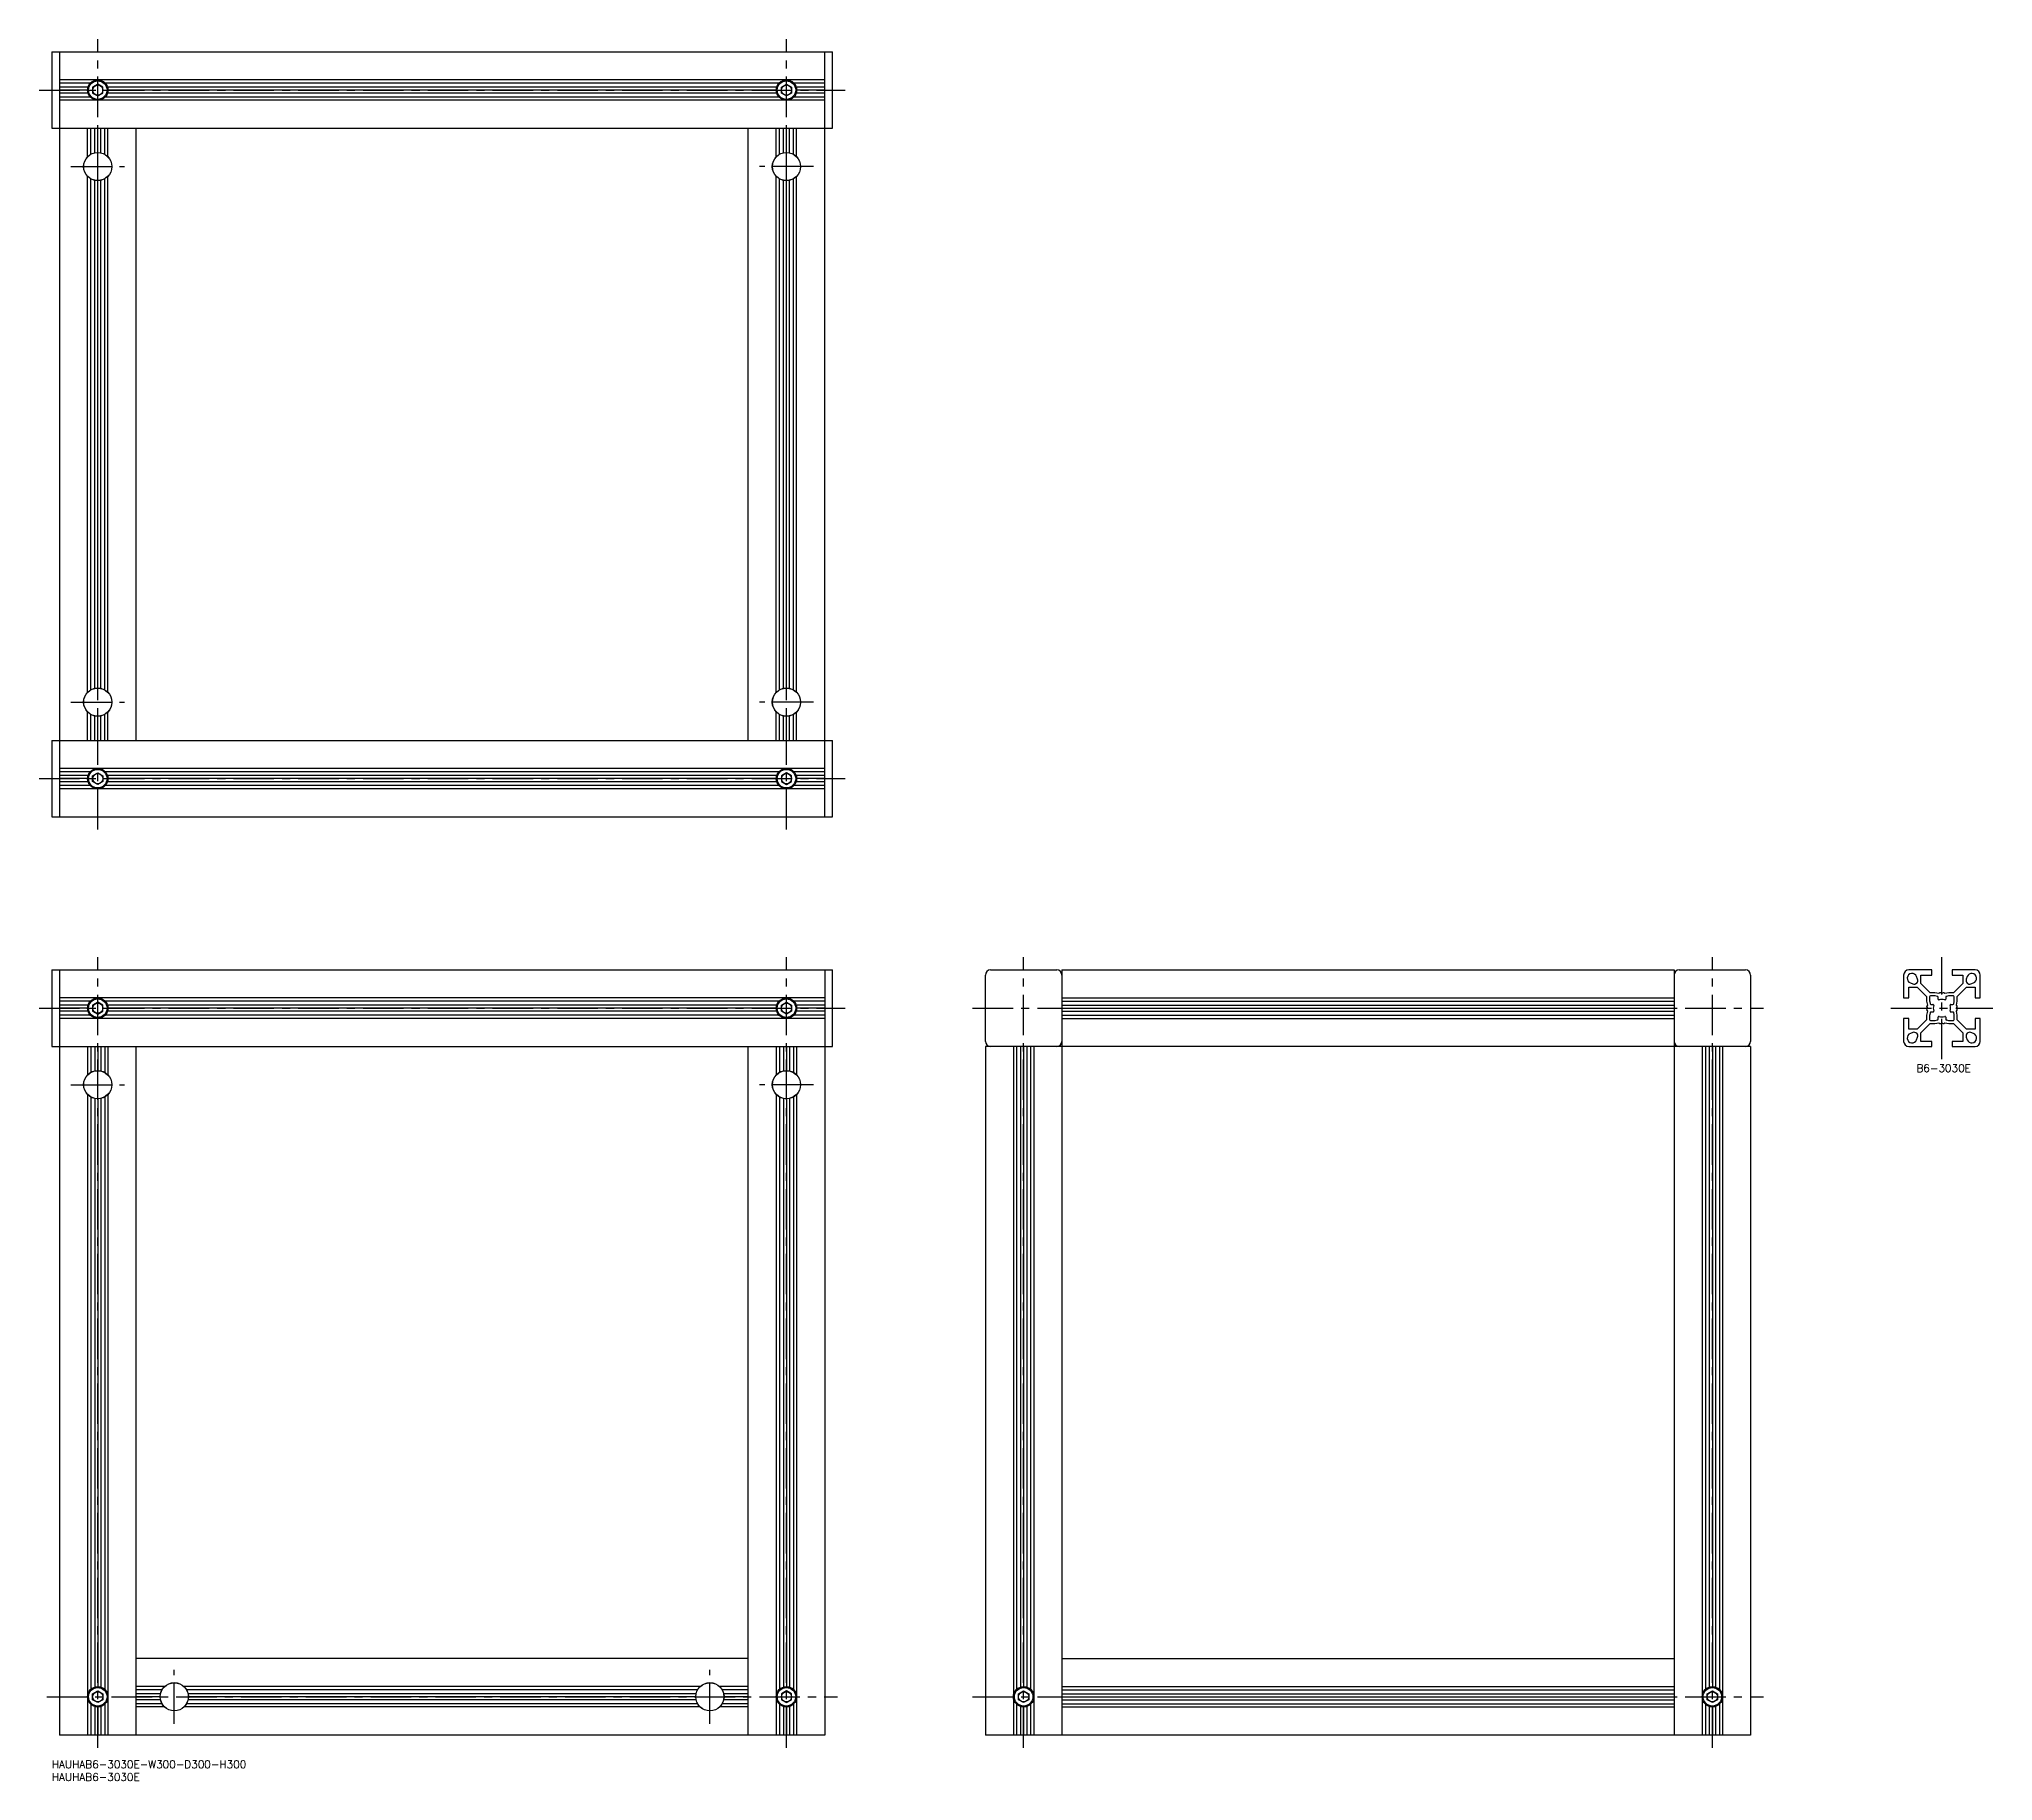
# Model space of a CAD drawing. Extents: x -5 to 761, y -8 to 675.
import ezdxf

# ---------------------------------------------------------------- set-up
doc = ezdxf.new("R2010")
doc.units = 0
doc.header["$LTSCALE"] = 0.5
doc.linetypes.add('CENTER', pattern=[50.8, 31.75, -6.35, 6.35, -6.35])
for name, color, linetype in [('MSM_CENTER', 1, 'CENTER'), ('MSM_CONTINUOUS', 7, 'CONTINUOUS'), ('MSM_NARROW', 5, 'CONTINUOUS'), ('MSM_PART_NUMBER', 7, 'CONTINUOUS')]:
    doc.layers.add(name, color=color, linetype=linetype)
doc.styles.get("Standard").update_dxf_attribs({"font": 'txt.shx', "height": 3, "bigfont": 'bigfont.shx'})

# ---------------------------------------------------------------- blocks, each defined once
blk = doc.blocks.new('*U8')
at = {"layer": 'MSM_PART_NUMBER'}
blk.add_text('HAUHAB6-3030E-W300-D300-H300', height=3, dxfattribs=at).set_placement((0, -3))
blk = doc.blocks.new('*U9')
at = {"layer": 'MSM_PART_NUMBER'}
blk.add_text('HAUHAB6-3030E', height=3, dxfattribs=at).set_placement((0, -8))
blk = doc.blocks.new('*U10')
at = {"layer": 'MSM_PART_NUMBER'}
blk.add_text('B6-3030E', height=3, dxfattribs=at).set_placement((731.02, 269.97))

msp = doc.modelspace()

# ---------------------------------------------------------------- linework, layer by layer
at = {"layer": 'MSM_CENTER'}
for p, q in [((18, 365), (18, 675)), ((288, 365), (288, 675)), ((-5, 655), (311, 655)), ((7.45, 625), (28.55, 625)), ((298.55, 625), (277.45, 625)), ((7.45, 415), (28.55, 415)), ((298.55, 415), (277.45, 415)), ((-5, 385), (311, 385)), ((18, 5), (18, 315)), ((288, 5), (288, 315)), ((381, 5), (381, 315)), ((651, 5), (651, 315)), ((741, 275), (741, 315)), ((-5, 295), (311, 295)), ((361, 295), (671, 295)), ((721, 295), (761, 295)), ((7.45, 265), (28.55, 265)), ((298.55, 265), (277.45, 265)), ((48, 14.45), (48, 35.55)), ((258, 14.45), (258, 35.55)), ((-2, 25), (308, 25)), ((361, 25), (671, 25))]:
    msp.add_line(p, q, dxfattribs=at)
at = {"layer": 'MSM_CONTINUOUS'}
for p, q in [((0, 670), (0, 640)), ((0, 670), (306, 670)), ((3, 670), (3, 370)), ((303, 370), (303, 670)), ((306, 640), (306, 670)), ((303, 659), (3, 659)), ((15.09, 657.74), (3, 657.74)), ((14.18, 656.2), (3, 656.2)), ((14, 655), (3, 655)), ((14.18, 653.8), (3, 653.8)), ((15.09, 652.26), (3, 652.26)), ((18, 657.31), (16, 656.15)), ((16, 656.15), (16, 653.85)), ((16, 653.85), (18, 652.69)), ((20, 656.15), (18, 657.31)), ((18, 652.69), (20, 653.85)), ((20, 653.85), (20, 656.15)), ((285.09, 657.74), (20.91, 657.74)), ((285.09, 652.26), (20.91, 652.26)), ((284.18, 656.2), (21.82, 656.2)), ((284.18, 653.8), (21.82, 653.8)), ((284, 655), (22, 655)), ((286, 656.15), (288, 657.31)), ((286, 653.85), (286, 656.15)), ((288, 652.69), (286, 653.85)), ((288, 657.31), (290, 656.15)), ((290, 653.85), (288, 652.69)), ((290, 656.15), (290, 653.85)), ((303, 657.74), (290.91, 657.74)), ((303, 652.26), (290.91, 652.26)), ((303, 656.2), (291.82, 656.2)), ((303, 653.8), (291.82, 653.8)), ((303, 655), (292, 655)), ((303, 651), (3, 651)), ((0, 640), (306, 640)), ((14, 628.85), (14, 640)), ((15.26, 629.82), (15.26, 640)), ((16.8, 630.42), (16.8, 640)), ((18, 630.55), (18, 640)), ((19.2, 630.42), (19.2, 640)), ((20.74, 629.82), (20.74, 640)), ((22, 628.85), (22, 640)), ((33, 400), (33, 640)), ((273, 400), (273, 640)), ((284, 628.85), (284, 640)), ((285.26, 629.82), (285.26, 640)), ((286.8, 630.42), (286.8, 640)), ((288, 630.55), (288, 640)), ((289.2, 630.42), (289.2, 640)), ((290.74, 629.82), (290.74, 640)), ((292, 628.85), (292, 640)), ((15, 629.67), (15, 629.61)), ((21, 629.61), (21, 629.67)), ((285, 629.61), (285, 629.67)), ((291, 629.67), (291, 629.61)), ((14, 418.85), (14, 621.15)), ((22, 418.85), (22, 621.15)), ((284, 418.85), (284, 621.15)), ((292, 418.85), (292, 621.15)), ((15, 620.39), (15, 620.33)), ((15.26, 419.82), (15.26, 620.18)), ((16.8, 420.42), (16.8, 619.58)), ((18, 420.55), (18, 619.45)), ((19.2, 420.42), (19.2, 619.58)), ((20.74, 419.82), (20.74, 620.18)), ((21, 620.33), (21, 620.39)), ((285, 620.33), (285, 620.39)), ((285.26, 419.82), (285.26, 620.18)), ((286.8, 420.42), (286.8, 619.58)), ((288, 420.55), (288, 619.45)), ((289.2, 420.42), (289.2, 619.58)), ((290.74, 419.82), (290.74, 620.18)), ((291, 620.39), (291, 620.33)), ((15, 419.61), (15, 419.67)), ((21, 419.67), (21, 419.61)), ((285, 419.67), (285, 419.61)), ((291, 419.61), (291, 419.67)), ((14, 400), (14, 411.15)), ((15, 410.33), (15, 410.39)), ((15.26, 400), (15.26, 410.18)), ((16.8, 400), (16.8, 409.58)), ((18, 400), (18, 409.45)), ((19.2, 400), (19.2, 409.58)), ((20.74, 400), (20.74, 410.18)), ((21, 410.39), (21, 410.33)), ((22, 400), (22, 411.15)), ((284, 400), (284, 411.15)), ((285, 410.39), (285, 410.33)), ((285.26, 400), (285.26, 410.18)), ((286.8, 400), (286.8, 409.58)), ((288, 400), (288, 409.45)), ((289.2, 400), (289.2, 409.58)), ((290.74, 400), (290.74, 410.18)), ((291, 410.33), (291, 410.39)), ((292, 400), (292, 411.15)), ((0, 400), (306, 400)), ((0, 400), (0, 370)), ((306, 370), (306, 400)), ((303, 389), (3, 389)), ((15.09, 387.74), (3, 387.74)), ((14.18, 386.2), (3, 386.2)), ((14, 385), (3, 385)), ((14.18, 383.8), (3, 383.8)), ((16, 386.15), (18, 387.31)), ((16, 383.85), (16, 386.15)), ((18, 382.69), (16, 383.85)), ((18, 387.31), (20, 386.15)), ((20, 383.85), (18, 382.69)), ((20, 386.15), (20, 383.85)), ((285.09, 387.74), (20.91, 387.74)), ((284.18, 386.2), (21.82, 386.2)), ((284.18, 383.8), (21.82, 383.8)), ((284, 385), (22, 385)), ((288, 387.31), (286, 386.15)), ((286, 386.15), (286, 383.85)), ((286, 383.85), (288, 382.69)), ((290, 386.15), (288, 387.31)), ((288, 382.69), (290, 383.85)), ((290, 383.85), (290, 386.15)), ((303, 387.74), (290.91, 387.74)), ((303, 386.2), (291.82, 386.2)), ((303, 383.8), (291.82, 383.8)), ((303, 385), (292, 385)), ((15.09, 382.26), (3, 382.26)), ((303, 381), (3, 381)), ((285.09, 382.26), (20.91, 382.26)), ((303, 382.26), (290.91, 382.26)), ((0, 370), (306, 370)), ((0, 310), (306, 310)), ((0, 310), (0, 280)), ((3, 310), (3, 10)), ((303, 310), (303, 10)), ((306, 280), (306, 310)), ((366, 282), (366, 308)), ((368, 310), (394, 310)), ((396, 310), (396, 10)), ((396, 310), (636, 310)), ((636, 310), (636, 10)), ((638, 310), (664, 310)), ((666, 308), (666, 282)), ((726, 308), (726, 299)), ((737, 310), (728, 310)), ((731.46, 306.34), (731.08, 307.36)), ((732.75, 304.66), (732.75, 308)), ((732.75, 308), (737, 308)), ((737, 308), (737, 310)), ((754, 310), (745, 310)), ((745, 310), (745, 308)), ((745, 308), (749.25, 308)), ((749.25, 308), (749.25, 304.66)), ((750.92, 307.36), (750.54, 306.34)), ((756, 299), (756, 308)), ((303, 299), (3, 299)), ((396, 299), (636, 299)), ((726, 299), (728, 299)), ((728, 299), (728, 303.25)), ((728, 303.25), (731.34, 303.25)), ((728.64, 304.92), (729.66, 304.54)), ((731.34, 303.25), (735, 299.59)), ((736.41, 301), (732.75, 304.66)), ((735, 299.59), (735, 297.74)), ((736.2, 299.5), (736.2, 297.64)), ((738.26, 301), (736.41, 301)), ((738.36, 299.8), (736.5, 299.8)), ((739.8, 300.7), (738.26, 301)), ((739.26, 299.63), (738.41, 299.79)), ((739.5, 298.5), (739.5, 299.34)), ((740.25, 300.96), (739.8, 300.7)), ((741, 300.7), (740.55, 300.96)), ((741.45, 300.96), (741, 300.7)), ((742.2, 300.7), (741.75, 300.96)), ((743.74, 301), (742.2, 300.7)), ((742.5, 299.34), (742.5, 298.5)), ((743.59, 299.79), (742.74, 299.63)), ((745.5, 299.8), (743.64, 299.8)), ((745.59, 301), (743.74, 301)), ((749.25, 304.66), (745.59, 301)), ((745.8, 297.64), (745.8, 299.5)), ((747, 299.59), (750.66, 303.25)), ((747, 297.74), (747, 299.59)), ((750.66, 303.25), (754, 303.25)), ((752.34, 304.54), (753.36, 304.92)), ((754, 303.25), (754, 299)), ((754, 299), (756, 299)), ((15.09, 297.74), (3, 297.74)), ((14.18, 296.2), (3, 296.2)), ((14, 295), (3, 295)), ((14.18, 293.8), (3, 293.8)), ((15.09, 292.26), (3, 292.26)), ((18, 297.31), (16, 296.15)), ((16, 296.15), (16, 293.85)), ((16, 293.85), (18, 292.69)), ((20, 296.15), (18, 297.31)), ((18, 292.69), (20, 293.85)), ((20, 293.85), (20, 296.15)), ((285.09, 297.74), (20.91, 297.74)), ((285.09, 292.26), (20.91, 292.26)), ((284.18, 296.2), (21.82, 296.2)), ((284.18, 293.8), (21.82, 293.8)), ((284, 295), (22, 295)), ((286, 296.15), (288, 297.31)), ((286, 293.85), (286, 296.15)), ((288, 292.69), (286, 293.85)), ((288, 297.31), (290, 296.15)), ((290, 293.85), (288, 292.69)), ((290, 296.15), (290, 293.85)), ((303, 297.74), (290.91, 297.74)), ((303, 292.26), (290.91, 292.26)), ((303, 296.2), (291.82, 296.2)), ((303, 293.8), (291.82, 293.8)), ((303, 295), (292, 295)), ((396, 297.74), (636, 297.74)), ((396, 296.2), (636, 296.2)), ((396, 295), (636, 295)), ((396, 293.8), (636, 293.8)), ((396, 292.26), (636, 292.26)), ((735, 297.74), (735.3, 296.2)), ((735.3, 293.8), (735, 292.26)), ((735, 292.26), (735, 290.41)), ((735.3, 296.2), (735.04, 295.75)), ((735.04, 295.45), (735.3, 295)), ((735.3, 295), (735.04, 294.55)), ((735.04, 294.25), (735.3, 293.8)), ((736.2, 292.36), (736.2, 290.5)), ((736.21, 297.59), (736.37, 296.74)), ((736.37, 293.26), (736.21, 292.41)), ((736.66, 296.5), (737.5, 296.5)), ((737.5, 293.5), (736.66, 293.5)), ((739.5, 290.66), (739.5, 291.5)), ((742.5, 291.5), (742.5, 290.66)), ((744.5, 296.5), (745.34, 296.5)), ((745.34, 293.5), (744.5, 293.5)), ((745.63, 296.74), (745.79, 297.59)), ((745.79, 292.41), (745.63, 293.26)), ((745.8, 290.5), (745.8, 292.36)), ((746.7, 296.2), (747, 297.74)), ((746.96, 295.75), (746.7, 296.2)), ((746.7, 295), (746.96, 295.45)), ((746.96, 294.55), (746.7, 295)), ((746.7, 293.8), (746.96, 294.25)), ((747, 292.26), (746.7, 293.8)), ((747, 290.41), (747, 292.26)), ((303, 291), (3, 291)), ((396, 291), (636, 291)), ((726, 291), (726, 282)), ((728, 291), (726, 291)), ((728, 286.75), (728, 291)), ((731.34, 286.75), (728, 286.75)), ((729.66, 285.46), (728.64, 285.08)), ((731.08, 282.64), (731.46, 283.66)), ((735, 290.41), (731.34, 286.75)), ((732.75, 285.34), (736.41, 289)), ((732.75, 282), (732.75, 285.34)), ((736.41, 289), (738.26, 289)), ((736.5, 290.2), (738.36, 290.2)), ((738.26, 289), (739.8, 289.3)), ((738.41, 290.21), (739.26, 290.37)), ((739.8, 289.3), (740.25, 289.04)), ((740.55, 289.04), (741, 289.3)), ((741, 289.3), (741.45, 289.04)), ((741.75, 289.04), (742.2, 289.3)), ((742.2, 289.3), (743.74, 289)), ((742.74, 290.37), (743.59, 290.21)), ((743.64, 290.2), (745.5, 290.2)), ((743.74, 289), (745.59, 289)), ((745.59, 289), (749.25, 285.34)), ((750.66, 286.75), (747, 290.41)), ((749.25, 285.34), (749.25, 282)), ((750.54, 283.66), (750.92, 282.64)), ((754, 286.75), (750.66, 286.75)), ((753.36, 285.08), (752.34, 285.46)), ((754, 291), (754, 286.75)), ((756, 291), (754, 291)), ((756, 282), (756, 291)), ((0, 280), (306, 280)), ((14, 280), (14, 268.85)), ((15.26, 280), (15.26, 269.82)), ((16.8, 280), (16.8, 270.42)), ((18, 280), (18, 270.55)), ((19.2, 280), (19.2, 270.42)), ((20.74, 280), (20.74, 269.82)), ((22, 280), (22, 268.85)), ((33, 10), (33, 280)), ((273, 10), (273, 280)), ((284, 280), (284, 268.85)), ((285.26, 280), (285.26, 269.82)), ((286.8, 280), (286.8, 270.42)), ((288, 280), (288, 270.55)), ((289.2, 280), (289.2, 270.42)), ((290.74, 280), (290.74, 269.82)), ((292, 280), (292, 268.85)), ((666, 280), (366, 280)), ((366, 280), (366, 10)), ((377, 280), (377, 10)), ((378.26, 280), (378.26, 27.91)), ((379.8, 280), (379.8, 28.82)), ((381, 280), (381, 29)), ((382.2, 280), (382.2, 28.82)), ((383.74, 280), (383.74, 27.91)), ((385, 280), (385, 10)), ((647, 280), (647, 10)), ((648.26, 280), (648.26, 27.91)), ((649.8, 280), (649.8, 28.82)), ((651, 280), (651, 29)), ((652.2, 280), (652.2, 28.82)), ((653.74, 280), (653.74, 27.91)), ((655, 280), (655, 10)), ((666, 280), (666, 10)), ((728, 280), (737, 280)), ((737, 282), (732.75, 282)), ((737, 280), (737, 282)), ((749.25, 282), (745, 282)), ((745, 282), (745, 280)), ((745, 280), (754, 280)), ((15, 269.67), (15, 269.61)), ((21, 269.61), (21, 269.67)), ((285, 269.61), (285, 269.67)), ((291, 269.67), (291, 269.61)), ((14, 261.15), (14, 10)), ((22, 261.15), (22, 10)), ((284, 261.15), (284, 10)), ((292, 261.15), (292, 10)), ((15, 260.39), (15, 260.33)), ((15.26, 260.18), (15.26, 27.91)), ((16.8, 259.58), (16.8, 28.82)), ((18, 259.45), (18, 29)), ((19.2, 259.58), (19.2, 28.82)), ((20.74, 260.18), (20.74, 27.91)), ((21, 260.33), (21, 260.39)), ((285, 260.33), (285, 260.39)), ((285.26, 260.18), (285.26, 27.91)), ((286.8, 259.58), (286.8, 28.82)), ((288, 259.45), (288, 29)), ((289.2, 259.58), (289.2, 28.82)), ((290.74, 260.18), (290.74, 27.91)), ((291, 260.39), (291, 260.33)), ((273, 40), (33, 40)), ((396, 40), (636, 40)), ((16, 26.15), (18, 27.31)), ((16, 23.85), (16, 26.15)), ((18, 22.69), (16, 23.85)), ((18, 27.31), (20, 26.15)), ((20, 23.85), (18, 22.69)), ((20, 26.15), (20, 23.85)), ((44.15, 29), (33, 29)), ((43.18, 27.74), (33, 27.74)), ((42.58, 26.2), (33, 26.2)), ((42.45, 25), (33, 25)), ((42.58, 23.8), (33, 23.8)), ((43.39, 28), (43.33, 28)), ((254.15, 29), (51.85, 29)), ((52.67, 28), (52.61, 28)), ((253.18, 27.74), (52.82, 27.74)), ((252.58, 26.2), (53.42, 26.2)), ((252.58, 23.8), (53.42, 23.8)), ((252.45, 25), (53.55, 25)), ((253.39, 28), (253.33, 28)), ((273, 29), (261.85, 29)), ((262.67, 28), (262.61, 28)), ((273, 27.74), (262.82, 27.74)), ((273, 26.2), (263.42, 26.2)), ((273, 23.8), (263.42, 23.8)), ((273, 25), (263.55, 25)), ((288, 27.31), (286, 26.15)), ((286, 26.15), (286, 23.85)), ((286, 23.85), (288, 22.69)), ((290, 26.15), (288, 27.31)), ((288, 22.69), (290, 23.85)), ((290, 23.85), (290, 26.15)), ((379, 26.15), (381, 27.31)), ((379, 23.85), (379, 26.15)), ((381, 22.69), (379, 23.85)), ((381, 27.31), (383, 26.15)), ((383, 23.85), (381, 22.69)), ((383, 26.15), (383, 23.85)), ((396, 29), (636, 29)), ((396, 27.74), (636, 27.74)), ((396, 26.2), (636, 26.2)), ((396, 25), (636, 25)), ((396, 23.8), (636, 23.8)), ((649, 26.15), (651, 27.31)), ((649, 23.85), (649, 26.15)), ((651, 22.69), (649, 23.85)), ((651, 27.31), (653, 26.15)), ((653, 23.85), (651, 22.69)), ((653, 26.15), (653, 23.85)), ((15.26, 22.09), (15.26, 10)), ((16.8, 21.18), (16.8, 10)), ((18, 21), (18, 10)), ((19.2, 21.18), (19.2, 10)), ((20.74, 22.09), (20.74, 10)), ((43.18, 22.26), (33, 22.26)), ((44.15, 21), (33, 21)), ((43.33, 22), (43.39, 22)), ((254.15, 21), (51.85, 21)), ((52.61, 22), (52.67, 22)), ((253.18, 22.26), (52.82, 22.26)), ((253.33, 22), (253.39, 22)), ((273, 21), (261.85, 21)), ((262.61, 22), (262.67, 22)), ((273, 22.26), (262.82, 22.26)), ((285.26, 22.09), (285.26, 10)), ((286.8, 21.18), (286.8, 10)), ((288, 21), (288, 10)), ((289.2, 21.18), (289.2, 10)), ((290.74, 22.09), (290.74, 10)), ((378.26, 22.09), (378.26, 10)), ((379.8, 21.18), (379.8, 10)), ((381, 21), (381, 10)), ((382.2, 21.18), (382.2, 10)), ((383.74, 22.09), (383.74, 10)), ((396, 22.26), (636, 22.26)), ((396, 21), (636, 21)), ((648.26, 22.09), (648.26, 10)), ((649.8, 21.18), (649.8, 10)), ((651, 21), (651, 10)), ((652.2, 21.18), (652.2, 10)), ((653.74, 22.09), (653.74, 10)), ((303, 10), (3, 10)), ((666, 10), (366, 10))]:
    msp.add_line(p, q, dxfattribs=at)
for centre, radius in [((18, 655), 4), ((288, 655), 4), ((18, 655), 3.63), ((18, 655), 2), ((288, 655), 3.63), ((288, 655), 2), ((18, 625), 5.55), ((18, 625), 5.5), ((288, 625), 5.55), ((288, 625), 5.5), ((18, 415), 5.55), ((18, 415), 5.5), ((288, 415), 5.55), ((288, 415), 5.5), ((18, 385), 4), ((18, 385), 3.63), ((18, 385), 2), ((288, 385), 4), ((288, 385), 3.63), ((288, 385), 2), ((18, 295), 4), ((288, 295), 4), ((18, 295), 3.63), ((18, 295), 2), ((288, 295), 3.63), ((288, 295), 2), ((18, 265), 5.55), ((18, 265), 5.5), ((288, 265), 5.55), ((288, 265), 5.5), ((18, 25), 4), ((18, 25), 3.63), ((18, 25), 2), ((48, 25), 5.55), ((48, 25), 5.5), ((258, 25), 5.55), ((258, 25), 5.5), ((288, 25), 4), ((288, 25), 3.63), ((288, 25), 2), ((381, 25), 4), ((381, 25), 3.63), ((381, 25), 2), ((651, 25), 4), ((651, 25), 3.63), ((651, 25), 2)]:
    msp.add_circle(centre, radius, dxfattribs=at)
for centre, radius, start, end in [((368, 308), 2, 90, 180), ((394, 308), 2, 0, 90), ((638, 308), 2, 90, 180), ((664, 308), 2, 0, 90), ((728, 308), 2, 90, 180), ((729.3, 306.7), 1.9, 20.37568, 249.62432), ((752.7, 306.7), 1.9, 290.37568, 159.62432), ((754, 308), 2, 0, 90), ((730.15, 305.85), 1.4, 249.62432, 20.37568), ((736.5, 299.5), 0.3, 90, 180), ((738.36, 299.5), 0.3, 79, 90), ((739.2, 299.34), 0.3, 0, 79), ((740.4, 300.7), 0.3, 60, 120), ((741.6, 300.7), 0.3, 60, 120), ((742.8, 299.34), 0.3, 101, 180), ((743.64, 299.5), 0.3, 90, 101), ((745.5, 299.5), 0.3, 0, 90), ((751.85, 305.85), 1.4, 159.62432, 290.37568), ((735.3, 295.6), 0.3, 150, 210), ((735.3, 294.4), 0.3, 150, 210), ((736.5, 297.64), 0.3, 180, 191), ((736.5, 292.36), 0.3, 169, 180), ((736.66, 296.8), 0.3, 191, 270), ((736.66, 293.2), 0.3, 90, 169), ((737.5, 296.2), 0.3, 341.07536, 90), ((737.5, 293.8), 0.3, 270, 18.92464), ((741, 295), 3.4, 161.07536, 198.92464), ((739.8, 298.5), 0.3, 180, 288.92464), ((739.8, 291.5), 0.3, 71.07536, 180), ((741, 295), 3.4, 71.07536, 108.92464), ((741, 295), 3.4, 251.07536, 288.92464), ((742.2, 298.5), 0.3, 251.07536, 0), ((742.2, 291.5), 0.3, 0, 108.92464), ((744.5, 296.2), 0.3, 90, 198.92464), ((744.5, 293.8), 0.3, 161.07536, 270), ((741, 295), 3.4, 341.07536, 18.92464), ((745.34, 296.8), 0.3, 270, 349), ((745.34, 293.2), 0.3, 11, 90), ((745.5, 297.64), 0.3, 349, 0), ((745.5, 292.36), 0.3, 0, 11), ((746.7, 295.6), 0.3, 330, 30), ((746.7, 294.4), 0.3, 330, 30), ((729.3, 283.3), 1.9, 110.37568, 339.62432), ((730.15, 284.15), 1.4, 339.62432, 110.37568), ((736.5, 290.5), 0.3, 180, 270), ((738.36, 290.5), 0.3, 270, 281), ((739.2, 290.66), 0.3, 281, 0), ((740.4, 289.3), 0.3, 240, 300), ((741.6, 289.3), 0.3, 240, 300), ((742.8, 290.66), 0.3, 180, 259), ((743.64, 290.5), 0.3, 259, 270), ((745.5, 290.5), 0.3, 270, 0), ((751.85, 284.15), 1.4, 69.62432, 200.37568), ((752.7, 283.3), 1.9, 200.37568, 69.62432), ((368, 282), 2, 180, 270), ((394, 282), 2, 270, 0), ((638, 282), 2, 180, 270), ((664, 282), 2, 270, 0), ((728, 282), 2, 180, 270), ((754, 282), 2, 270, 0)]:
    msp.add_arc(centre, radius, start, end, dxfattribs=at)
at = {"layer": 'MSM_NARROW'}
for p, q in [((15.54, 629.98), (15.54, 629.92)), ((20.46, 629.98), (20.46, 629.92)), ((285.54, 629.98), (285.54, 629.92)), ((290.46, 629.98), (290.46, 629.92)), ((15.54, 620.08), (15.54, 620.02)), ((20.46, 620.08), (20.46, 620.02)), ((285.54, 620.08), (285.54, 620.02)), ((290.46, 620.08), (290.46, 620.02)), ((15.54, 419.98), (15.54, 419.92)), ((20.46, 419.98), (20.46, 419.92)), ((285.54, 419.98), (285.54, 419.92)), ((290.46, 419.98), (290.46, 419.92)), ((15.54, 410.08), (15.54, 410.02)), ((20.46, 410.08), (20.46, 410.02)), ((285.54, 410.08), (285.54, 410.02)), ((290.46, 410.08), (290.46, 410.02)), ((15.54, 269.98), (15.54, 269.92)), ((20.46, 269.98), (20.46, 269.92)), ((285.54, 269.98), (285.54, 269.92)), ((290.46, 269.98), (290.46, 269.92)), ((15.54, 260.08), (15.54, 260.02)), ((20.46, 260.08), (20.46, 260.02)), ((285.54, 260.08), (285.54, 260.02)), ((290.46, 260.08), (290.46, 260.02)), ((43.02, 27.46), (43.08, 27.46)), ((52.92, 27.46), (52.98, 27.46)), ((253.02, 27.46), (253.08, 27.46)), ((262.92, 27.46), (262.98, 27.46)), ((43.02, 22.54), (43.08, 22.54)), ((52.92, 22.54), (52.98, 22.54)), ((253.02, 22.54), (253.08, 22.54)), ((262.92, 22.54), (262.98, 22.54))]:
    msp.add_line(p, q, dxfattribs=at)

# ---------------------------------------------------------------- block references
at = {"layer": 'MSM_CONTINUOUS'}
for name in ['*U10', '*U8', '*U9']:
    msp.add_blockref(name, (0, 0), dxfattribs=at)

doc.saveas('drawing.dxf')
